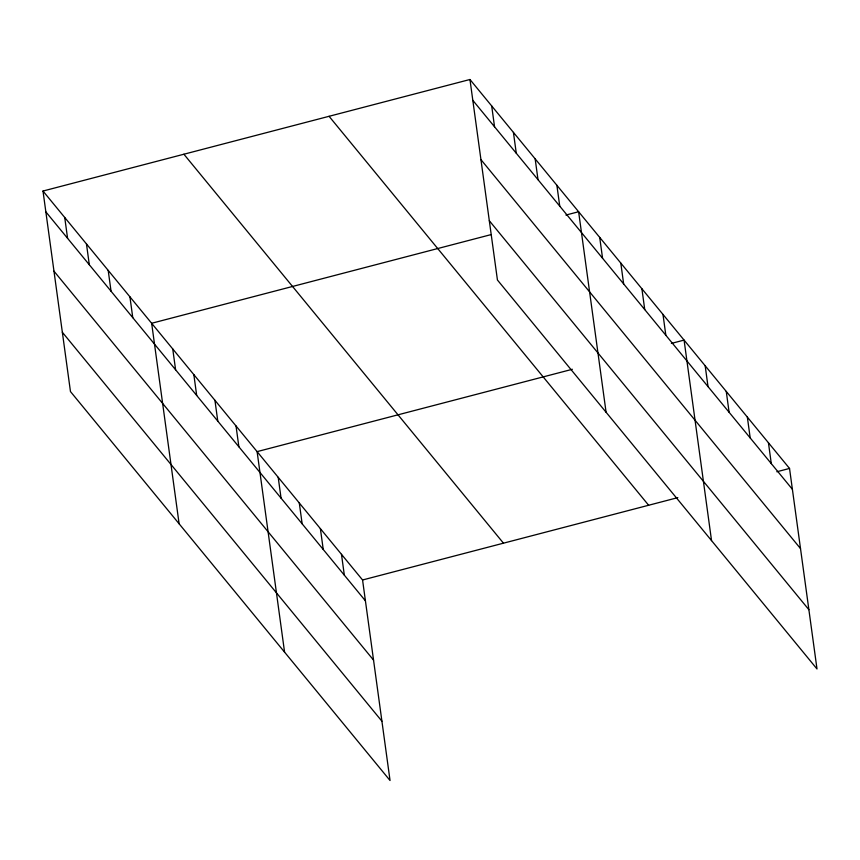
<?xml version="1.0" encoding="UTF-8"?>
<svg xmlns="http://www.w3.org/2000/svg" width="860" height="860" viewBox="0 0 860 860"><rect width="100%" height="100%" fill="white"/><g stroke="black" fill="none" stroke-linecap="round" stroke-linejoin="round"><path stroke-width="1.29" d="M43 191.038L362.565 579.984L390.042 780.504L70.466 391.558L43 191.038L469.958 79.496L789.534 468.442L817 668.962L497.435 280.016L469.958 79.496M491.028 234.619L151.65 323.274L179.117 523.794M565.923 215.054L578.619 211.743L606.085 412.262M572.373 369.273L257.108 451.629L284.574 652.149M671.38 343.409L684.076 340.098L711.542 540.617M362.565 579.984L677.83 497.628M776.838 471.764L789.534 468.442M472.817 100.341L792.382 489.286M480.944 159.637L800.509 548.583M489.308 220.719L808.873 609.675M329.068 116.304L648.633 505.25M183.9 154.23L503.465 543.176M45.859 211.872L365.425 600.828M53.976 271.169L373.552 660.114M62.35 332.261L381.915 721.207M768.442 442.782L771.291 463.615M747.351 417.111L750.199 437.944M726.259 391.44L729.108 412.273M705.168 365.769L708.016 386.602M662.985 314.427L665.833 335.26M641.893 288.756L644.742 309.589M620.802 263.085L623.65 283.918M599.71 237.414L602.559 258.247M556.882 185.287L559.742 206.131M535.156 158.842L538.005 179.686M513.42 132.397L516.279 153.23M491.694 105.952L494.543 126.785M341.474 554.313L344.333 575.157M320.382 528.642L323.242 549.486M299.291 502.971L302.15 523.815M278.199 477.3L281.059 498.144M236.016 425.958L238.876 446.802M214.925 400.287L217.784 421.131M193.833 374.616L196.693 395.46M172.742 348.945L175.601 369.789M129.924 296.829L132.773 317.673M108.188 270.384L111.047 291.217M86.462 243.928L89.311 264.772M64.726 217.483L67.585 238.327"/></g></svg>
